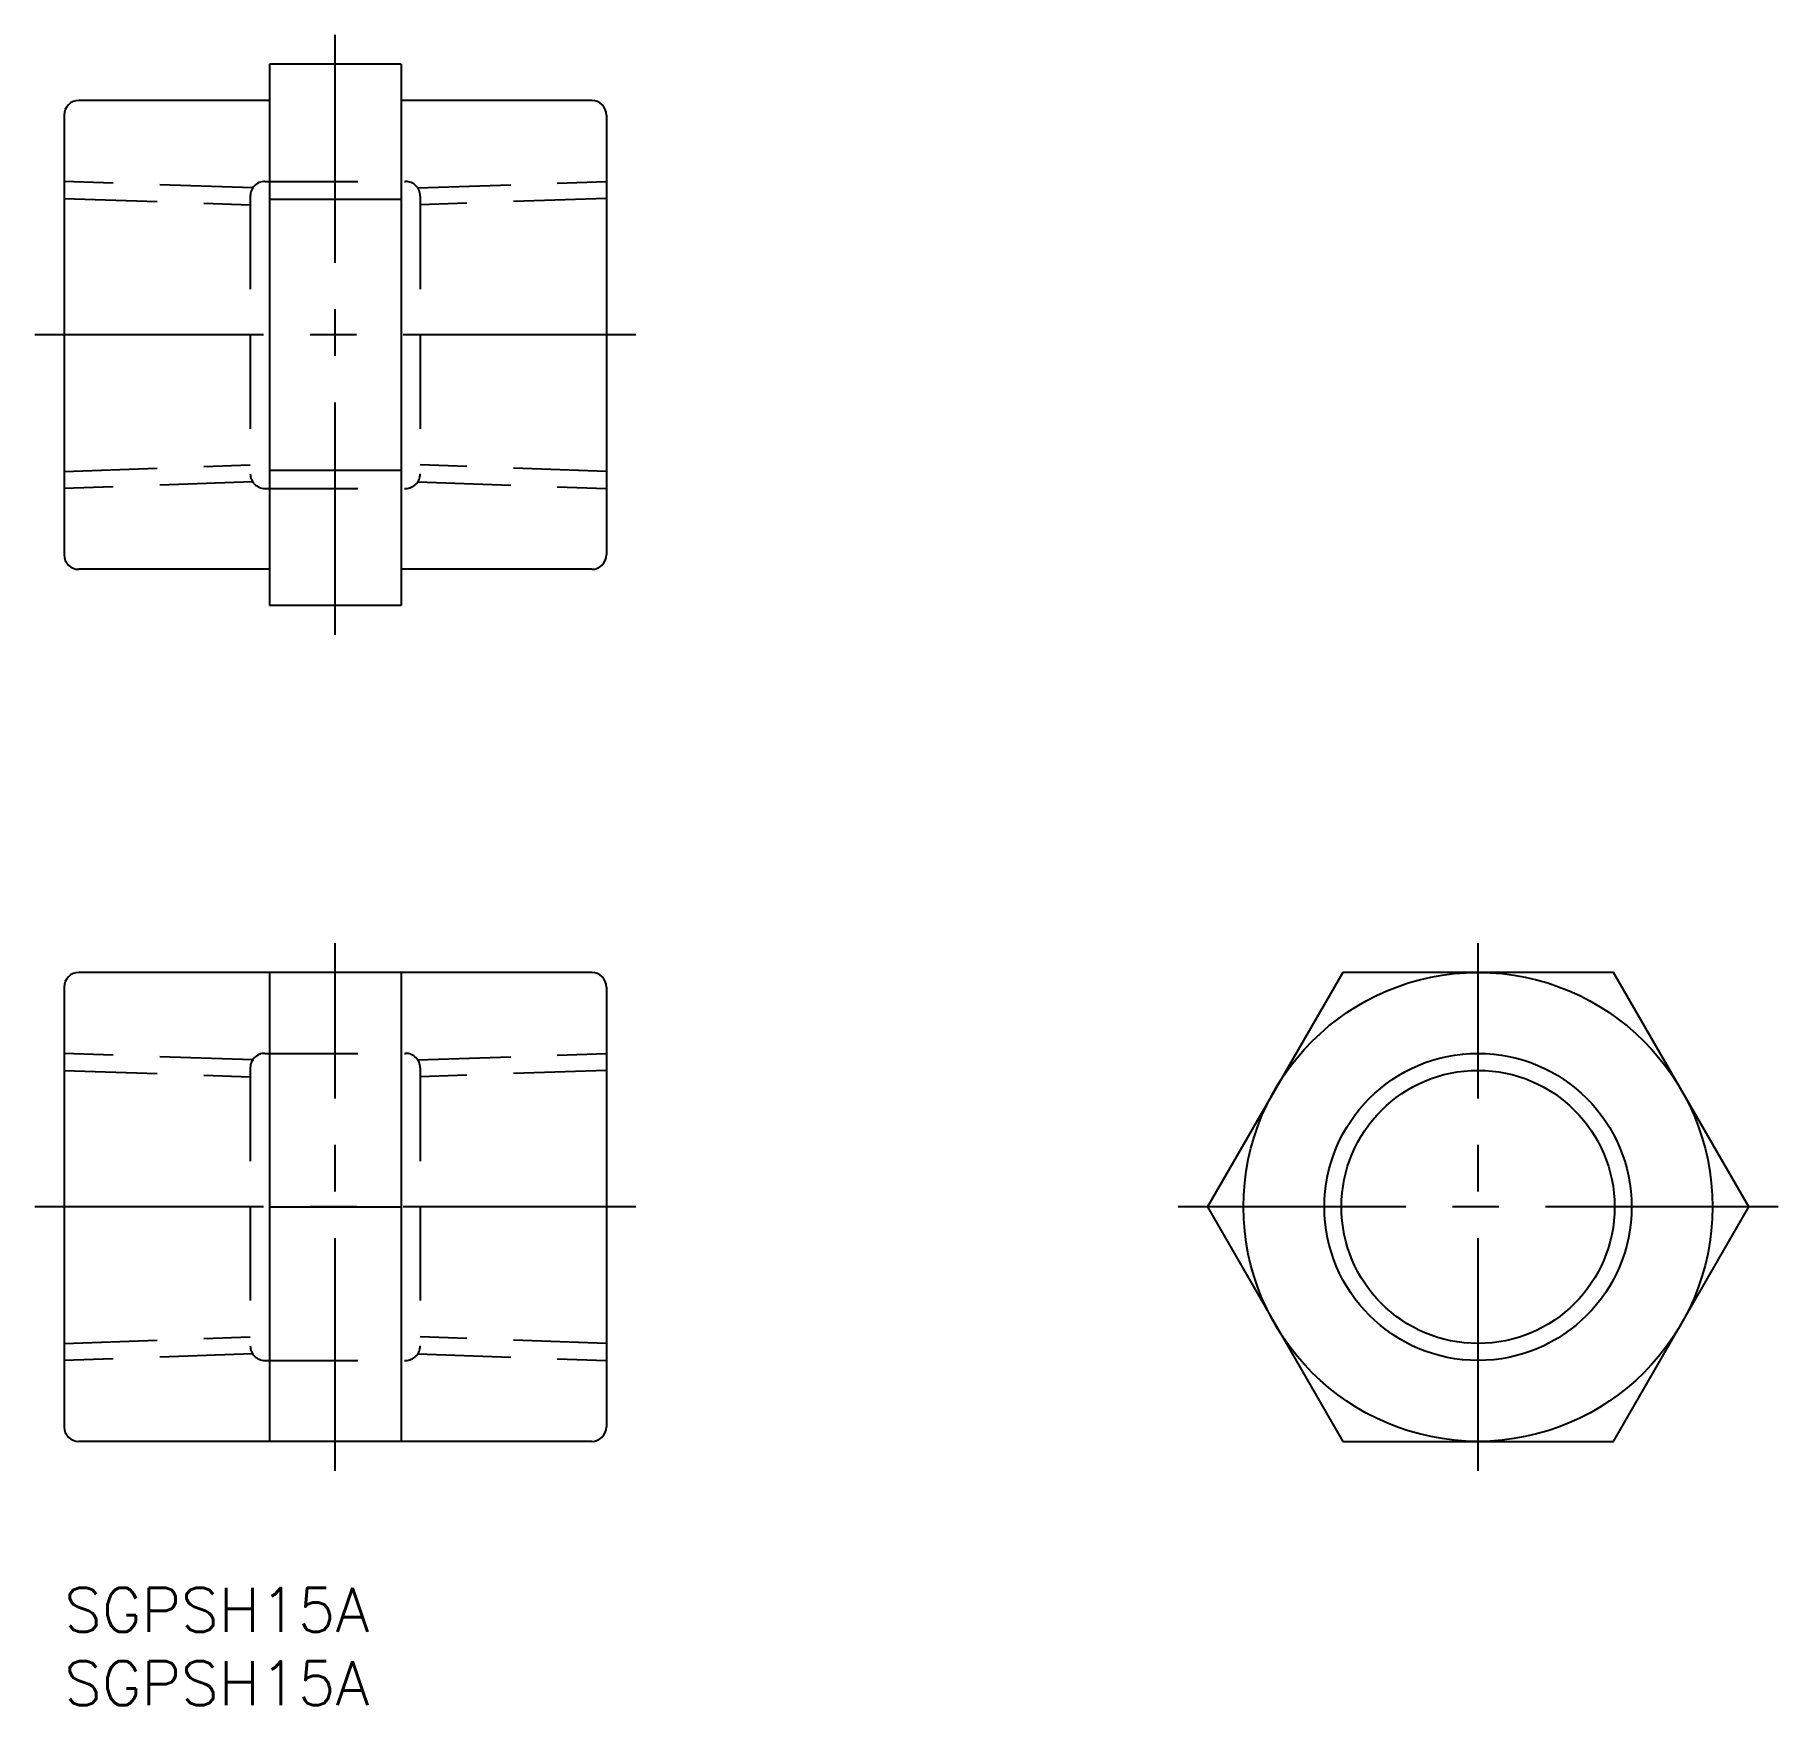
# Model space of a CAD drawing. Extents: x -2 to 117, y -8 to 106.
import ezdxf

# ---------------------------------------------------------------- set-up
doc = ezdxf.new("R2010")
doc.units = 0
doc.header["$LTSCALE"] = 0.5
doc.linetypes.add('CENTER', pattern=[50.8, 31.75, -6.35, 6.35, -6.35])
doc.linetypes.add('DASHED', pattern=[19.05, 12.7, -6.35])
for name, color, linetype in [('MSM_CENTER', 1, 'CENTER'), ('MSM_CONTINUOUS', 7, 'CONTINUOUS'), ('MSM_DASHED', 4, 'DASHED'), ('MSM_NARROW', 5, 'CONTINUOUS'), ('MSM_PART_NUMBER', 7, 'CONTINUOUS')]:
    doc.layers.add(name, color=color, linetype=linetype)
doc.styles.get("Standard").update_dxf_attribs({"font": 'txt.shx', "height": 3, "bigfont": 'bigfont.shx'})

# ---------------------------------------------------------------- blocks, each defined once
blk = doc.blocks.new('*U11')
at = {"layer": 'MSM_PART_NUMBER'}
blk.add_text('SGPSH15A', height=3, dxfattribs=at).set_placement((0, -3))
blk = doc.blocks.new('*U12')
at = {"layer": 'MSM_PART_NUMBER'}
blk.add_text('SGPSH15A', height=3, dxfattribs=at).set_placement((0, -8))

msp = doc.modelspace()

# ---------------------------------------------------------------- linework, layer by layer
at = {"layer": 'MSM_CENTER'}
for p, q in [((18.5, 65.03), (18.5, 105.98)), ((39, 85.51), (-2, 85.51)), ((18.5, 8), (18.5, 44)), ((96.48, 8), (96.48, 44)), ((39, 26), (-2, 26)), ((116.96, 26), (76.01, 26))]:
    msp.add_line(p, q, dxfattribs=at)
at = {"layer": 'MSM_CONTINUOUS'}
for p, q in [((14, 103.98), (14, 67.03)), ((23, 103.98), (14, 103.98)), ((23, 103.98), (23, 67.03)), ((14, 101.51), (1, 101.51)), ((36, 101.51), (23, 101.51)), ((0, 100.51), (0, 70.51)), ((37, 100.51), (37, 70.51)), ((23, 94.74), (14, 94.74)), ((14, 76.27), (23, 76.27)), ((14, 69.51), (1, 69.51)), ((36, 69.51), (23, 69.51)), ((23, 67.03), (14, 67.03)), ((36, 42), (1, 42)), ((14, 42), (14, 10)), ((23, 42), (23, 10)), ((87.25, 42), (78.01, 26)), ((105.72, 42), (87.25, 42)), ((114.96, 26), (105.72, 42)), ((0, 41), (0, 11)), ((37, 41), (37, 11)), ((14, 26), (23, 26)), ((78.01, 26), (87.25, 10)), ((105.72, 10), (114.96, 26)), ((36, 10), (1, 10)), ((87.25, 10), (105.72, 10))]:
    msp.add_line(p, q, dxfattribs=at)
for radius in [16, 9.32]:
    msp.add_circle((96.48, 26), radius, dxfattribs=at)
for centre, start, end in [((1, 100.51), 90, 180), ((36, 100.51), 0, 90), ((1, 70.51), 180, 270), ((36, 70.51), 270, 0), ((1, 41), 90, 180), ((36, 41), 0, 90), ((1, 11), 180, 270), ((36, 11), 270, 0)]:
    msp.add_arc(centre, 1, start, end, dxfattribs=at)
at = {"layer": 'MSM_DASHED'}
for p, q in [((12.87, 95.54), (0, 95.98)), ((13.7, 95.98), (23.3, 95.98)), ((24.13, 95.54), (37, 95.98)), ((0, 94.82), (12.7, 94.38)), ((12.7, 94.98), (12.7, 76.03)), ((24.3, 94.98), (24.3, 76.03)), ((37, 94.82), (24.3, 94.38)), ((0, 76.19), (12.7, 76.64)), ((37, 76.19), (24.3, 76.64)), ((12.87, 75.48), (0, 75.03)), ((13.7, 75.03), (23.3, 75.03)), ((24.13, 75.48), (37, 75.03)), ((12.87, 36.03), (0, 36.48)), ((13.7, 36.48), (23.3, 36.48)), ((24.13, 36.03), (37, 36.48)), ((0, 35.32), (12.7, 34.87)), ((12.7, 35.48), (12.7, 16.52)), ((24.3, 35.48), (24.3, 16.52)), ((37, 35.32), (24.3, 34.87)), ((0, 16.68), (12.7, 17.13)), ((37, 16.68), (24.3, 17.13)), ((12.87, 15.97), (0, 15.52)), ((13.7, 15.52), (23.3, 15.52)), ((24.13, 15.97), (37, 15.52))]:
    msp.add_line(p, q, dxfattribs=at)
for centre, start, end in [((13.7, 94.98), 90, 180), ((23.3, 94.98), 0, 90), ((13.7, 76.03), 180, 270), ((23.3, 76.03), 270, 0), ((13.7, 35.48), 90, 180), ((23.3, 35.48), 0, 90), ((13.7, 16.52), 180, 270), ((23.3, 16.52), 270, 0)]:
    msp.add_arc(centre, 1, start, end, dxfattribs=at)
at = {"layer": 'MSM_NARROW'}
msp.add_circle((96.48, 26), 10.48, dxfattribs=at)

# ---------------------------------------------------------------- block references
at = {"layer": 'MSM_CONTINUOUS'}
for name in ['*U11', '*U12']:
    msp.add_blockref(name, (0, 0), dxfattribs=at)

doc.saveas('drawing.dxf')
